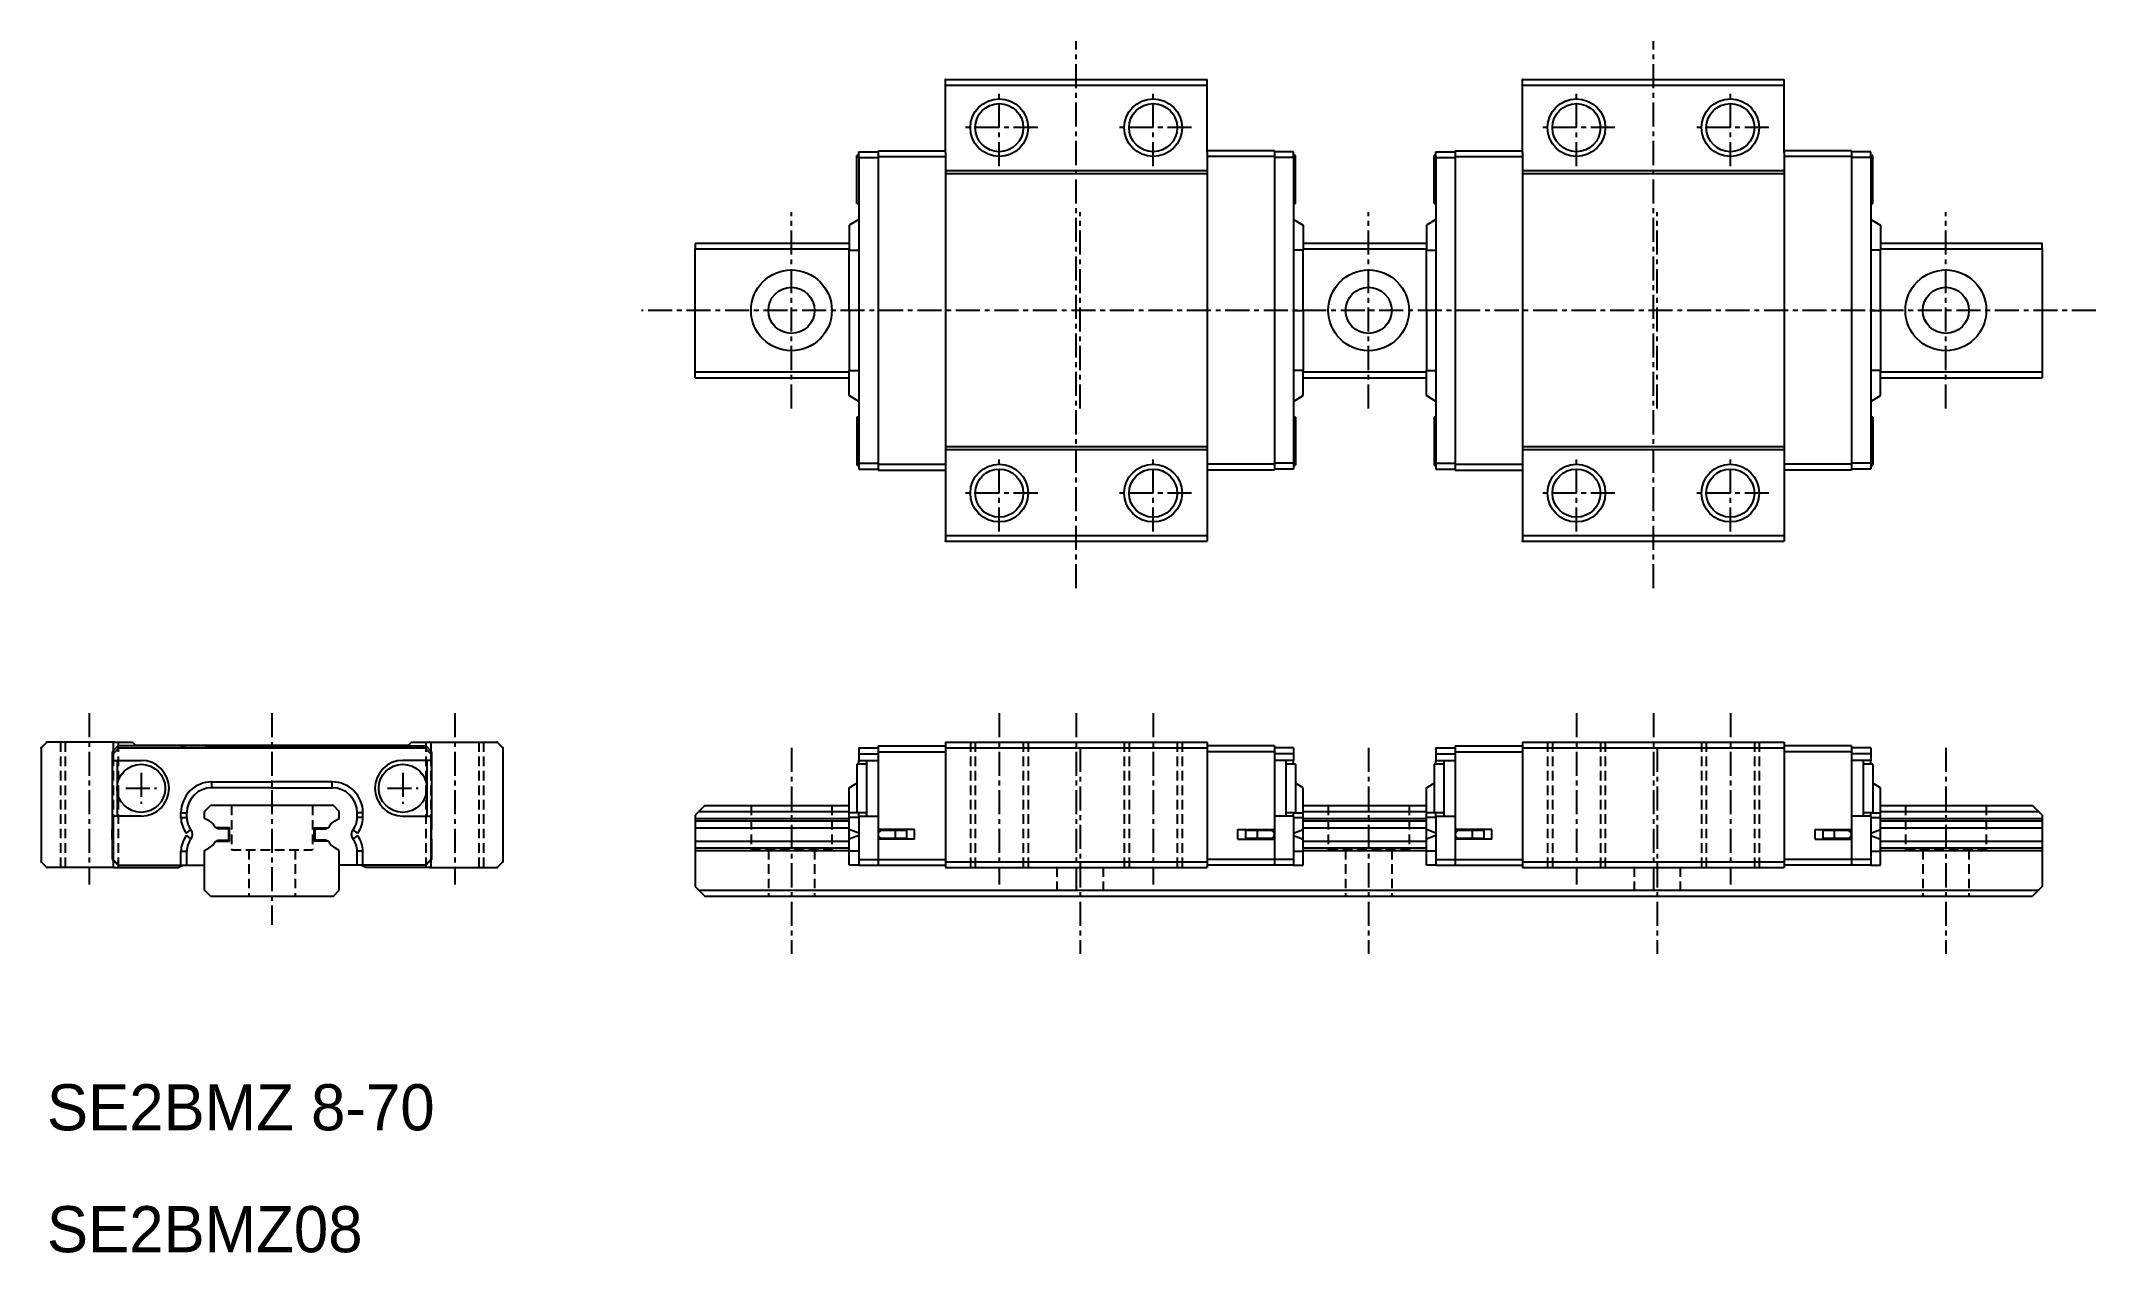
# Model space of a CAD drawing. Extents: x 10 to 116, y 10 to 73.
import ezdxf

# ---------------------------------------------------------------- set-up
doc = ezdxf.new("R2010")
doc.units = 0
doc.linetypes.add('CENTER', pattern=[2, 1.25, -0.25, 0.25, -0.25])
doc.linetypes.add('DASHED', pattern=[0.75, 0.5, -0.25])
doc.layers.get('0').update_dxf_attribs({"linetype": 'CONTINUOUS'})
doc.layers.add('CENTER', color=1, linetype='CENTER')

msp = doc.modelspace()

# ---------------------------------------------------------------- linework, layer by layer
at = {"color": 7, "linetype": 'CONTINUOUS'}
for p, q in [((56.7, 70.965), (70.3, 70.965)), ((56.7, 67.165), (56.7, 70.965)), ((56.7, 70.665), (70.3, 70.665)), ((70.3, 67.165), (70.3, 70.965)), ((86.7, 70.965), (100.3, 70.965)), ((86.7, 67.165), (86.7, 70.965)), ((86.7, 70.665), (100.3, 70.665)), ((100.3, 67.165), (100.3, 70.965)), ((56.7, 67.165), (56.7, 67.465)), ((70.3, 67.165), (70.3, 67.465)), ((86.7, 67.165), (86.7, 67.465)), ((100.3, 67.165), (100.3, 67.465)), ((52.2, 67.015), (52.1, 67.015)), ((52.1, 64.515), (52.1, 67.015)), ((52.2, 67.215), (53.2, 67.215)), ((52.2, 66.915), (52.2, 67.215)), ((52.2, 66.915), (52.2, 51.015)), ((52.2, 66.915), (53.2, 66.915)), ((53.2, 67.265), (56.7, 67.265)), ((53.2, 67.265), (53.2, 50.665)), ((53.2, 66.965), (56.7, 66.965)), ((56.7, 67.165), (56.7, 50.765)), ((56.7, 67.165), (56.7, 50.765)), ((73.8, 67.265), (70.3, 67.265)), ((73.8, 67.265), (70.3, 67.265)), ((70.3, 67.165), (70.3, 50.765)), ((70.3, 67.165), (70.3, 50.765)), ((73.8, 66.965), (70.3, 66.965)), ((73.8, 66.965), (70.3, 66.965)), ((73.8, 67.265), (73.8, 50.715)), ((74.8, 67.215), (73.8, 67.215)), ((74.8, 66.915), (73.8, 66.915)), ((74.8, 66.915), (74.8, 67.215)), ((74.9, 67.015), (74.8, 67.015)), ((74.9, 67.015), (74.8, 67.015)), ((74.8, 66.915), (74.8, 51.015)), ((74.9, 64.515), (74.9, 67.015)), ((74.9, 64.515), (74.9, 67.015)), ((82.1, 64.515), (82.1, 67.015)), ((82.2, 67.015), (82.1, 67.015)), ((82.2, 67.215), (83.2, 67.215)), ((82.2, 66.915), (82.2, 67.215)), ((82.2, 66.915), (82.2, 51.015)), ((82.2, 66.915), (83.2, 66.915)), ((83.2, 67.265), (86.7, 67.265)), ((83.2, 67.265), (83.2, 50.665)), ((83.2, 66.965), (86.7, 66.965)), ((86.7, 67.165), (86.7, 50.765)), ((86.7, 67.165), (86.7, 50.765)), ((103.8, 67.265), (100.3, 67.265)), ((103.8, 67.265), (100.3, 67.265)), ((100.3, 67.165), (100.3, 50.765)), ((100.3, 67.165), (100.3, 50.765)), ((103.8, 66.965), (100.3, 66.965)), ((103.8, 66.965), (100.3, 66.965)), ((103.8, 67.265), (103.8, 50.665)), ((104.8, 67.215), (103.8, 67.215)), ((104.8, 66.915), (103.8, 66.915)), ((104.8, 66.915), (104.8, 67.215)), ((104.9, 67.015), (104.8, 67.015)), ((104.9, 67.015), (104.8, 67.015)), ((104.8, 66.915), (104.8, 51.015)), ((104.9, 64.515), (104.9, 67.015)), ((104.9, 64.515), (104.9, 67.015)), ((70.3, 66.215), (56.7, 66.215)), ((70.3, 66.065), (56.7, 66.065)), ((100.3, 66.215), (86.7, 66.215)), ((100.3, 66.065), (86.7, 66.065)), ((52.1, 64.515), (52.2, 64.515)), ((74.8, 64.515), (74.9, 64.515)), ((74.8, 64.515), (74.9, 64.515)), ((82.1, 64.515), (82.2, 64.515)), ((104.8, 64.515), (104.9, 64.515)), ((104.8, 64.515), (104.9, 64.515)), ((52.2, 63.695), (51.7, 63.395)), ((51.7, 63.395), (51.7, 62.095)), ((74.8, 63.695), (75.3, 63.395)), ((75.3, 63.395), (75.3, 62.095)), ((82.2, 63.695), (81.7, 63.395)), ((81.7, 63.395), (81.7, 62.095)), ((104.8, 63.695), (105.3, 63.395)), ((105.3, 63.395), (105.3, 62.095)), ((43.7, 62.465), (51.7, 62.465)), ((43.7, 62.465), (43.7, 62.165)), ((43.7, 55.765), (43.7, 62.165)), ((43.7, 62.165), (51.7, 62.165)), ((51.7, 58.965), (51.7, 62.095)), ((51.7, 62.095), (52.2, 62.095)), ((75.3, 62.095), (74.8, 62.095)), ((75.3, 62.465), (81.7, 62.465)), ((75.3, 62.165), (81.7, 62.165)), ((75.3, 58.965), (75.3, 62.095)), ((81.7, 58.965), (81.7, 62.095)), ((81.7, 62.095), (82.2, 62.095)), ((105.3, 62.095), (104.8, 62.095)), ((105.3, 62.465), (113.7, 62.465)), ((105.3, 62.165), (113.7, 62.165)), ((105.3, 58.965), (105.3, 62.095)), ((113.7, 62.165), (113.7, 62.465)), ((113.7, 62.165), (113.7, 55.765)), ((51.7, 58.965), (51.7, 55.835)), ((52.2, 58.965), (51.7, 58.965)), ((74.8, 58.965), (75.3, 58.965)), ((75.3, 58.965), (75.3, 55.835)), ((81.7, 58.965), (81.7, 55.835)), ((82.2, 58.965), (81.7, 58.965)), ((104.8, 58.965), (105.3, 58.965)), ((105.3, 58.965), (105.3, 55.835)), ((43.7, 55.765), (51.7, 55.765)), ((43.7, 55.465), (43.7, 55.765)), ((51.7, 54.535), (51.7, 55.835)), ((51.7, 55.835), (52.2, 55.835)), ((75.3, 55.835), (74.8, 55.835)), ((75.3, 54.535), (75.3, 55.835)), ((75.3, 55.765), (81.7, 55.765)), ((81.7, 55.835), (82.2, 55.835)), ((81.7, 54.535), (81.7, 55.835)), ((105.3, 55.835), (104.8, 55.835)), ((105.3, 54.535), (105.3, 55.835)), ((105.3, 55.765), (113.7, 55.765)), ((113.7, 55.765), (113.7, 55.465)), ((43.7, 55.465), (51.7, 55.465)), ((52.2, 54.235), (51.7, 54.535)), ((74.8, 54.235), (75.3, 54.535)), ((75.3, 55.465), (81.7, 55.465)), ((82.2, 54.235), (81.7, 54.535)), ((104.8, 54.235), (105.3, 54.535)), ((105.3, 55.465), (113.7, 55.465)), ((52.1, 53.415), (52.1, 50.915)), ((52.2, 53.415), (52.1, 53.415)), ((74.9, 53.415), (74.8, 53.415)), ((74.9, 53.415), (74.9, 50.915)), ((82.2, 53.415), (82.1, 53.415)), ((82.1, 53.415), (82.1, 50.915)), ((104.9, 53.415), (104.8, 53.415)), ((104.9, 53.415), (104.9, 50.915)), ((70.3, 51.865), (56.7, 51.865)), ((70.3, 51.715), (56.7, 51.715)), ((100.3, 51.865), (86.7, 51.865)), ((100.3, 51.715), (86.7, 51.715)), ((52.1, 50.915), (52.2, 50.915)), ((52.2, 51.015), (53.2, 51.015)), ((52.2, 51.015), (52.2, 50.715)), ((52.2, 50.715), (53.2, 50.715)), ((53.2, 50.965), (56.7, 50.965)), ((53.2, 50.665), (56.7, 50.665)), ((56.7, 50.765), (56.7, 46.965)), ((56.7, 50.765), (56.7, 50.465)), ((73.8, 50.965), (70.3, 50.965)), ((73.8, 50.965), (70.3, 50.965)), ((70.3, 50.765), (70.3, 46.965)), ((70.3, 50.765), (70.3, 50.465)), ((73.8, 50.665), (70.3, 50.665)), ((73.8, 50.665), (70.3, 50.665)), ((74.8, 51.015), (73.8, 51.015)), ((74.8, 50.715), (73.8, 50.715)), ((74.8, 51.015), (74.8, 50.715)), ((74.8, 50.915), (74.9, 50.915)), ((82.1, 50.915), (82.2, 50.915)), ((82.2, 51.015), (83.2, 51.015)), ((82.2, 51.015), (82.2, 50.715)), ((82.2, 50.715), (83.2, 50.715)), ((83.2, 50.965), (86.7, 50.965)), ((83.2, 50.665), (86.7, 50.665)), ((86.7, 50.765), (86.7, 46.965)), ((86.7, 50.765), (86.7, 50.465)), ((103.8, 50.965), (100.3, 50.965)), ((103.8, 50.965), (100.3, 50.965)), ((100.3, 50.765), (100.3, 46.965)), ((100.3, 50.765), (100.3, 50.465)), ((103.8, 50.665), (100.3, 50.665)), ((103.8, 50.665), (100.3, 50.665)), ((104.8, 51.015), (103.8, 51.015)), ((104.8, 50.715), (103.8, 50.715)), ((104.8, 51.015), (104.8, 50.715)), ((104.8, 50.915), (104.9, 50.915)), ((56.7, 47.265), (70.3, 47.265)), ((86.7, 47.265), (100.3, 47.265)), ((56.7, 46.965), (70.3, 46.965)), ((86.7, 46.965), (100.3, 46.965)), ((9.7, 36.22), (10, 36.52)), ((13.5, 36.52), (10, 36.52)), ((13.7, 36.32), (13.4, 36.02)), ((13.5, 36.52), (14.45, 36.52)), ((17.180385, 36.32), (13.7, 36.32)), ((14.45, 36.52), (14.6, 36.37)), ((14.6, 36.37), (28.8, 36.37)), ((18.219615, 36.32), (17.180385, 36.32)), ((18.219615, 36.32), (25.180385, 36.32)), ((25.180385, 36.32), (26.219615, 36.32)), ((26.219615, 36.32), (29.7, 36.32)), ((28.95, 36.52), (28.8, 36.37)), ((28.95, 36.52), (29.9, 36.52)), ((29.7, 36.32), (30, 36.02)), ((29.9, 36.52), (33.4, 36.52)), ((33.7, 36.22), (33.4, 36.52)), ((53.2, 36.32), (56.7, 36.32)), ((53.2, 36.32), (53.2, 36.02)), ((56.7, 36.52), (70.3, 36.52)), ((56.7, 36.52), (56.7, 36.22)), ((70.3, 36.52), (70.3, 36.22)), ((73.8, 36.32), (70.3, 36.32)), ((73.8, 36.32), (70.3, 36.32)), ((73.8, 36.32), (73.8, 36.02)), ((73.8, 36.32), (73.8, 36.02)), ((83.2, 36.32), (86.7, 36.32)), ((83.2, 36.32), (83.2, 36.02)), ((86.7, 36.52), (100.3, 36.52)), ((86.7, 36.52), (86.7, 36.22)), ((100.3, 36.52), (100.3, 36.22)), ((103.8, 36.32), (100.3, 36.32)), ((103.8, 36.32), (100.3, 36.32)), ((103.8, 36.32), (103.8, 36.02)), ((103.8, 36.32), (103.8, 36.02)), ((9.7, 36.22), (9.7, 30.3)), ((13.4, 36.02), (13.4, 31.97)), ((13.75, 36.22), (13.45, 35.92)), ((13.45, 35.92), (13.45, 35.57)), ((13.45, 35.57), (14.9, 35.57)), ((13.65, 35.57), (13.65, 34.12)), ((13.75, 36.22), (29.65, 36.22)), ((29.95, 35.57), (28.5, 35.57)), ((29.65, 36.22), (29.95, 35.92)), ((29.75, 35.57), (29.75, 34.12)), ((29.95, 35.92), (29.95, 35.57)), ((30, 36.02), (30, 31.97)), ((33.7, 36.22), (33.7, 30.3)), ((52.6, 35.37), (52.1, 35.37)), ((52.1, 35.37), (52.1, 32.87)), ((52.2, 36.22), (53.2, 36.22)), ((52.2, 36.22), (52.2, 35.92)), ((52.2, 35.92), (52.2, 35.57)), ((52.2, 35.92), (53.2, 35.92)), ((52.2, 35.57), (53.2, 35.57)), ((52.2, 35.37), (52.2, 35.57)), ((52.6, 35.57), (52.6, 34.12)), ((53.2, 36.02), (56.7, 36.02)), ((53.2, 36.02), (53.2, 31.97)), ((56.7, 36.22), (70.3, 36.22)), ((56.7, 36.22), (56.7, 30.3)), ((70.3, 36.22), (70.3, 30.3)), ((73.8, 36.02), (70.3, 36.02)), ((73.8, 36.02), (70.3, 36.02)), ((74.8, 36.22), (73.8, 36.22)), ((73.8, 36.02), (73.8, 31.97)), ((73.8, 36.02), (73.8, 31.97)), ((74.8, 35.92), (73.8, 35.92)), ((74.8, 35.57), (73.8, 35.57)), ((74.4, 35.57), (74.4, 34.12)), ((74.9, 35.37), (74.4, 35.37)), ((74.8, 36.22), (74.8, 35.92)), ((74.8, 35.92), (74.8, 35.57)), ((74.8, 35.37), (74.8, 35.57)), ((74.9, 35.37), (74.9, 32.87)), ((82.1, 35.37), (82.1, 32.87)), ((82.6, 35.37), (82.1, 35.37)), ((82.2, 36.22), (83.2, 36.22)), ((82.2, 36.22), (82.2, 35.92)), ((82.2, 35.92), (83.2, 35.92)), ((82.2, 35.92), (82.2, 35.57)), ((82.2, 35.57), (83.2, 35.57)), ((82.2, 35.37), (82.2, 35.57)), ((82.6, 35.57), (82.6, 34.12)), ((83.2, 36.02), (86.7, 36.02)), ((83.2, 36.02), (83.2, 31.97)), ((86.7, 36.22), (100.3, 36.22)), ((86.7, 36.22), (86.7, 30.3)), ((100.3, 36.22), (100.3, 30.3)), ((103.8, 36.02), (100.3, 36.02)), ((103.8, 36.02), (100.3, 36.02)), ((104.8, 36.22), (103.8, 36.22)), ((103.8, 36.02), (103.8, 31.97)), ((103.8, 36.02), (103.8, 31.97)), ((104.8, 35.92), (103.8, 35.92)), ((104.8, 35.57), (103.8, 35.57)), ((104.4, 35.57), (104.4, 34.12)), ((104.9, 35.37), (104.4, 35.37)), ((104.8, 36.22), (104.8, 35.92)), ((104.8, 35.92), (104.8, 35.57)), ((104.8, 35.37), (104.8, 35.57)), ((104.9, 35.37), (104.9, 32.87)), ((18.57, 34.45), (21.7, 34.45)), ((18.57, 34.15), (18.57, 34.45)), ((24.83, 34.45), (21.7, 34.45)), ((21.7, 34.45), (21.7, 34.15)), ((24.83, 34.15), (24.83, 34.45)), ((51.7, 34.15), (52.1, 34.39)), ((75.3, 34.15), (74.9, 34.39)), ((81.7, 34.15), (82.1, 34.39)), ((105.3, 34.15), (104.9, 34.39)), ((13.65, 34.12), (13.65, 32.67)), ((18.2, 32.92), (18.5, 33.22)), ((24.9, 33.22), (18.5, 33.22)), ((21.7, 34.15), (18.57, 34.15)), ((21.7, 34.15), (24.83, 34.15)), ((25.2, 32.92), (24.9, 33.22)), ((29.75, 34.12), (29.75, 32.67)), ((44.2, 33.22), (43.7, 32.72)), ((44.2, 33.22), (51.7, 33.22)), ((51.7, 32.85), (51.7, 34.15)), ((52.6, 34.12), (52.6, 32.67)), ((74.4, 34.12), (74.4, 32.67)), ((75.3, 32.85), (75.3, 34.15)), ((75.3, 33.22), (81.7, 33.22)), ((81.7, 32.85), (81.7, 34.15)), ((82.6, 34.12), (82.6, 32.67)), ((104.4, 34.12), (104.4, 32.67)), ((105.3, 32.85), (105.3, 34.15)), ((105.3, 33.22), (113.2, 33.22)), ((113.2, 33.22), (113.7, 32.72)), ((13.45, 32.67), (13.45, 30.42)), ((14.9, 32.67), (13.45, 32.67)), ((16.97, 32.594266), (16.97, 32.85)), ((16.97, 32.85), (17.27, 32.85)), ((16.97, 32.594266), (17.27, 32.594266)), ((17.27, 32.594266), (17.27, 32.85)), ((18.2, 32.553851), (18.2, 32.92)), ((18.4305, 32.420772), (18.2, 32.553851)), ((19.5, 32.07), (18.767581, 32.07)), ((19.5, 31.37), (19.5, 32.07)), ((23.9, 31.37), (23.9, 32.07)), ((23.9, 32.07), (24.632419, 32.07)), ((24.9695, 32.420772), (25.2, 32.553851)), ((25.2, 32.553851), (25.2, 32.92)), ((26.43, 32.85), (26.13, 32.85)), ((26.13, 32.594266), (26.13, 32.85)), ((26.43, 32.594266), (26.13, 32.594266)), ((26.43, 32.594266), (26.43, 32.85)), ((28.5, 32.67), (29.95, 32.67)), ((29.95, 32.67), (29.95, 30.42)), ((43.7, 32.72), (43.7, 29.02)), ((43.7, 32.553851), (51.7, 32.553851)), ((43.7, 32.420772), (51.7, 32.420772)), ((43.7, 32.07), (51.7, 32.07)), ((43.9, 32.92), (51.7, 32.92)), ((51.7, 32.594266), (51.7, 32.85)), ((52.1, 32.85), (51.7, 32.85)), ((52.2, 32.594266), (51.7, 32.594266)), ((51.7, 31.96979), (51.7, 32.594266)), ((52.1, 32.87), (52.6, 32.87)), ((52.2, 32.85), (52.1, 32.85)), ((52.2, 32.67), (52.2, 32.87)), ((52.2, 32.67), (52.2, 30.42)), ((52.2, 32.67), (53.2, 32.67)), ((74.8, 32.67), (73.8, 32.67)), ((74.4, 32.87), (74.9, 32.87)), ((74.8, 32.67), (74.8, 32.87)), ((74.8, 32.85), (75.3, 32.85)), ((74.8, 32.67), (74.8, 30.42)), ((74.8, 32.594266), (75.3, 32.594266)), ((75.3, 32.92), (81.7, 32.92)), ((75.3, 32.594266), (75.3, 32.85)), ((75.3, 31.96979), (75.3, 32.594266)), ((75.3, 32.553851), (81.7, 32.553851)), ((75.3, 32.420772), (81.7, 32.420772)), ((75.3, 32.07), (81.7, 32.07)), ((82.1, 32.85), (81.7, 32.85)), ((81.7, 32.594266), (81.7, 32.85)), ((81.7, 31.96979), (81.7, 32.594266)), ((82.2, 32.594266), (81.7, 32.594266)), ((82.1, 32.87), (82.6, 32.87)), ((82.2, 32.85), (82.1, 32.85)), ((82.2, 32.67), (82.2, 32.87)), ((82.2, 32.67), (83.2, 32.67)), ((82.2, 32.67), (82.2, 30.42)), ((104.8, 32.67), (103.8, 32.67)), ((104.4, 32.87), (104.9, 32.87)), ((104.8, 32.67), (104.8, 32.87)), ((104.8, 32.85), (105.3, 32.85)), ((104.8, 32.67), (104.8, 30.42)), ((104.8, 32.594266), (105.3, 32.594266)), ((105.3, 32.92), (113.5, 32.92)), ((105.3, 32.594266), (105.3, 32.85)), ((105.3, 31.96979), (105.3, 32.594266)), ((105.3, 32.553851), (113.7, 32.553851)), ((105.3, 32.420772), (113.7, 32.420772)), ((105.3, 32.07), (113.7, 32.07)), ((113.7, 32.72), (113.7, 29.02)), ((13.4, 31.47), (13.4, 31.97)), ((13.4, 31.97), (13.45, 31.97)), ((13.4, 31.47), (13.4, 30.42)), ((13.4, 31.47), (13.45, 31.47)), ((17.254642, 31.782448), (17.488956, 31.96979)), ((17.254642, 31.657552), (17.488956, 31.47021)), ((18.2, 30.886149), (18.4305, 31.019228)), ((18.767581, 31.37), (19.5, 31.37)), ((19.45, 32.02), (18.867964, 32.02)), ((18.867964, 31.42), (19.45, 31.42)), ((19.45, 31.42), (19.45, 32.02)), ((24.632419, 31.37), (23.9, 31.37)), ((23.95, 31.42), (23.95, 32.02)), ((23.95, 32.02), (24.532036, 32.02)), ((24.532036, 31.42), (23.95, 31.42)), ((25.2, 30.886149), (24.9695, 31.019228)), ((26.145358, 31.782448), (25.911044, 31.96979)), ((26.145358, 31.657552), (25.911044, 31.47021)), ((30, 31.97), (29.95, 31.97)), ((30, 31.47), (29.95, 31.47)), ((30, 31.47), (30, 31.97)), ((30, 31.47), (30, 30.42)), ((43.7, 31.37), (51.7, 31.37)), ((43.7, 31.019228), (51.7, 31.019228)), ((51.7, 31.47021), (51.7, 31.96979)), ((52.2, 31.782448), (51.7, 31.96979)), ((52.2, 31.657552), (51.7, 31.47021)), ((51.7, 30.845734), (51.7, 31.47021)), ((53.2, 31.97), (53.2, 31.47)), ((55.1, 31.97), (53.2, 31.97)), ((53.2, 31.47), (53.2, 30.42)), ((55.1, 31.47), (53.2, 31.47)), ((54.1, 31.92), (53.4, 31.92)), ((54.1, 31.92), (53.4, 31.92)), ((53.4, 31.52), (54.1, 31.52)), ((53.4, 31.52), (54.1, 31.52)), ((53.7, 31.92), (53.7, 31.97)), ((53.7, 31.47), (53.7, 31.52)), ((54.02899, 31.92), (54.02899, 31.97)), ((54.02899, 31.47), (54.02899, 31.52)), ((54.7, 31.92), (54.1, 31.92)), ((54.7, 31.92), (54.1, 31.92)), ((54.1, 31.52), (54.1, 31.92)), ((54.1, 31.52), (54.1, 31.92)), ((54.1, 31.52), (54.7, 31.52)), ((54.1, 31.52), (54.7, 31.52)), ((54.7, 31.52), (54.7, 31.92)), ((54.7, 31.52), (54.7, 31.92)), ((55.1, 31.47), (55.1, 31.97)), ((71.9, 31.47), (71.9, 31.97)), ((71.9, 31.47), (71.9, 31.97)), ((71.9, 31.97), (73.8, 31.97)), ((71.9, 31.97), (73.8, 31.97)), ((71.9, 31.47), (73.8, 31.47)), ((71.9, 31.47), (73.8, 31.47)), ((72.9, 31.92), (72.3, 31.92)), ((72.3, 31.92), (72.3, 31.52)), ((72.3, 31.52), (72.9, 31.52)), ((73.6, 31.92), (72.9, 31.92)), ((72.9, 31.92), (72.9, 31.52)), ((72.9, 31.52), (73.6, 31.52)), ((72.97101, 31.92), (72.97101, 31.97)), ((72.97101, 31.92), (72.97101, 31.97)), ((72.97101, 31.47), (72.97101, 31.52)), ((72.97101, 31.47), (72.97101, 31.52)), ((73.3, 31.92), (73.3, 31.97)), ((73.3, 31.92), (73.3, 31.97)), ((73.3, 31.47), (73.3, 31.52)), ((73.3, 31.47), (73.3, 31.52)), ((73.8, 31.97), (73.8, 31.47)), ((73.8, 31.47), (73.8, 30.42)), ((73.8, 31.47), (73.8, 30.42)), ((74.8, 31.782448), (75.3, 31.96979)), ((74.8, 31.657552), (75.3, 31.47021)), ((75.3, 31.47021), (75.3, 31.96979)), ((75.3, 30.845734), (75.3, 31.47021)), ((75.3, 31.37), (81.7, 31.37)), ((75.3, 31.019228), (81.7, 31.019228)), ((82.2, 31.782448), (81.7, 31.96979)), ((81.7, 31.47021), (81.7, 31.96979)), ((82.2, 31.657552), (81.7, 31.47021)), ((81.7, 30.845734), (81.7, 31.47021)), ((85.1, 31.97), (83.2, 31.97)), ((83.2, 31.97), (83.2, 31.47)), ((85.1, 31.47), (83.2, 31.47)), ((83.2, 31.47), (83.2, 30.42)), ((84.1, 31.92), (83.4, 31.92)), ((84.1, 31.92), (83.4, 31.92)), ((83.4, 31.52), (84.1, 31.52)), ((83.4, 31.52), (84.1, 31.52)), ((83.7, 31.92), (83.7, 31.97)), ((83.7, 31.47), (83.7, 31.52)), ((84.02899, 31.92), (84.02899, 31.97)), ((84.02899, 31.47), (84.02899, 31.52)), ((84.1, 31.52), (84.1, 31.92)), ((84.1, 31.52), (84.1, 31.92)), ((84.7, 31.92), (84.1, 31.92)), ((84.7, 31.92), (84.1, 31.92)), ((84.1, 31.52), (84.7, 31.52)), ((84.1, 31.52), (84.7, 31.52)), ((84.7, 31.52), (84.7, 31.92)), ((84.7, 31.52), (84.7, 31.92)), ((85.1, 31.47), (85.1, 31.97)), ((101.9, 31.97), (103.8, 31.97)), ((101.9, 31.97), (103.8, 31.97)), ((101.9, 31.47), (101.9, 31.97)), ((101.9, 31.47), (101.9, 31.97)), ((101.9, 31.47), (103.8, 31.47)), ((101.9, 31.47), (103.8, 31.47)), ((102.3, 31.92), (102.3, 31.52)), ((102.9, 31.92), (102.3, 31.92)), ((102.3, 31.52), (102.9, 31.52)), ((103.6, 31.92), (102.9, 31.92)), ((102.9, 31.92), (102.9, 31.52)), ((102.9, 31.52), (103.6, 31.52)), ((102.97101, 31.92), (102.97101, 31.97)), ((102.97101, 31.92), (102.97101, 31.97)), ((102.97101, 31.47), (102.97101, 31.52)), ((102.97101, 31.47), (102.97101, 31.52)), ((103.3, 31.92), (103.3, 31.97)), ((103.3, 31.92), (103.3, 31.97)), ((103.3, 31.47), (103.3, 31.52)), ((103.3, 31.47), (103.3, 31.52)), ((103.8, 31.97), (103.8, 31.47)), ((103.8, 31.47), (103.8, 30.42)), ((103.8, 31.47), (103.8, 30.42)), ((104.8, 31.782448), (105.3, 31.96979)), ((104.8, 31.657552), (105.3, 31.47021)), ((105.3, 31.47021), (105.3, 31.96979)), ((105.3, 30.845734), (105.3, 31.47021)), ((105.3, 31.37), (113.7, 31.37)), ((105.3, 31.019228), (113.7, 31.019228)), ((10, 30), (9.7, 30.3)), ((13.5, 30), (10, 30)), ((13.4, 30.42), (13.7, 30.12)), ((13.45, 30.42), (13.75, 30.12)), ((13.5, 30), (16.827747, 30)), ((13.7, 30.12), (13.75, 30.12)), ((13.75, 30.12), (16.97, 30.12)), ((16.827747, 30), (17.085087, 30.12)), ((16.97, 30.845734), (17.27, 30.845734)), ((16.97, 30.12), (16.97, 30.845734)), ((16.97, 30.12), (17.27, 30.12)), ((17.27, 30.12), (17.27, 30.845734)), ((17.27, 30.12), (18.2, 30.12)), ((18.2, 28.82), (18.2, 30.886149)), ((25.2, 28.82), (25.2, 30.886149)), ((26.13, 30.12), (25.2, 30.12)), ((26.43, 30.845734), (26.13, 30.845734)), ((26.13, 30.12), (26.13, 30.845734)), ((26.43, 30.12), (26.13, 30.12)), ((26.572253, 30), (26.314913, 30.12)), ((26.43, 30.12), (26.43, 30.845734)), ((29.65, 30.12), (26.43, 30.12)), ((29.9, 30), (26.572253, 30)), ((29.95, 30.42), (29.65, 30.12)), ((29.7, 30.12), (29.65, 30.12)), ((30, 30.42), (29.7, 30.12)), ((29.9, 30), (33.4, 30)), ((33.4, 30), (33.7, 30.3)), ((43.7, 30.886149), (51.7, 30.886149)), ((51.7, 30.12), (51.7, 30.845734)), ((52.2, 30.845734), (51.7, 30.845734)), ((52.2, 30.12), (51.7, 30.12)), ((52.2, 30.42), (53.2, 30.42)), ((52.2, 30.42), (52.2, 30.12)), ((52.2, 30.12), (53.2, 30.12)), ((53.2, 30.42), (56.7, 30.42)), ((53.2, 30.42), (53.2, 30.12)), ((53.2, 30.12), (56.7, 30.12)), ((56.7, 30.3), (70.3, 30.3)), ((56.7, 30.3), (56.7, 30)), ((56.7, 30), (70.3, 30)), ((73.8, 30.42), (70.3, 30.42)), ((73.8, 30.42), (70.3, 30.42)), ((70.3, 30.3), (70.3, 30)), ((73.8, 30.12), (70.3, 30.12)), ((73.8, 30.12), (70.3, 30.12)), ((73.8, 30.42), (73.8, 30.12)), ((73.8, 30.42), (73.8, 30.12)), ((74.8, 30.42), (73.8, 30.42)), ((74.8, 30.12), (73.8, 30.12)), ((74.8, 30.845734), (75.3, 30.845734)), ((74.8, 30.42), (74.8, 30.12)), ((74.8, 30.12), (75.3, 30.12)), ((75.3, 30.886149), (81.7, 30.886149)), ((75.3, 30.12), (75.3, 30.845734)), ((82.2, 30.845734), (81.7, 30.845734)), ((81.7, 30.12), (81.7, 30.845734)), ((82.2, 30.12), (81.7, 30.12)), ((82.2, 30.42), (83.2, 30.42)), ((82.2, 30.42), (82.2, 30.12)), ((82.2, 30.12), (83.2, 30.12)), ((83.2, 30.42), (86.7, 30.42)), ((83.2, 30.42), (83.2, 30.12)), ((83.2, 30.12), (86.7, 30.12)), ((86.7, 30.3), (100.3, 30.3)), ((86.7, 30.3), (86.7, 30)), ((86.7, 30), (100.3, 30)), ((103.8, 30.42), (100.3, 30.42)), ((103.8, 30.42), (100.3, 30.42)), ((100.3, 30.3), (100.3, 30)), ((103.8, 30.12), (100.3, 30.12)), ((103.8, 30.12), (100.3, 30.12)), ((104.8, 30.42), (103.8, 30.42)), ((103.8, 30.42), (103.8, 30.12)), ((103.8, 30.42), (103.8, 30.12)), ((104.8, 30.12), (103.8, 30.12)), ((104.8, 30.845734), (105.3, 30.845734)), ((104.8, 30.42), (104.8, 30.12)), ((104.8, 30.12), (105.3, 30.12)), ((105.3, 30.886149), (113.7, 30.886149)), ((105.3, 30.12), (105.3, 30.845734)), ((43.7, 29.02), (44.2, 28.52)), ((113.7, 29.02), (113.2, 28.52)), ((18.5, 28.52), (18.2, 28.82)), ((18.5, 28.52), (24.9, 28.52)), ((24.9, 28.52), (25.2, 28.82)), ((43.9, 28.82), (113.5, 28.82)), ((44.2, 28.52), (113.2, 28.52))]:
    msp.add_line(p, q, dxfattribs=at)
at = {"color": 3, "linetype": 'DASHED'}
for p, q in [((10.7, 36.52), (10.7, 30.02)), ((10.95, 36.52), (10.95, 30.02)), ((13.45, 36.52), (13.45, 30.02)), ((13.7, 36.52), (13.7, 30.02)), ((29.7, 36.52), (29.7, 30.02)), ((29.95, 36.52), (29.95, 30.02)), ((32.45, 36.52), (32.45, 30.02)), ((32.7, 36.52), (32.7, 30.02)), ((58, 36.52), (58, 30.02)), ((58.25, 36.52), (58.25, 30.02)), ((60.75, 36.52), (60.75, 30.02)), ((61, 36.52), (61, 30.02)), ((66, 36.52), (66, 30.02)), ((66.25, 36.52), (66.25, 30.02)), ((68.75, 36.52), (68.75, 30.02)), ((69, 36.52), (69, 30.02)), ((88, 36.52), (88, 30.02)), ((88.25, 36.52), (88.25, 30.02)), ((90.75, 36.52), (90.75, 30.02)), ((91, 36.52), (91, 30.02)), ((96, 36.52), (96, 30.02)), ((96.25, 36.52), (96.25, 30.02)), ((98.75, 36.52), (98.75, 30.02)), ((99, 36.52), (99, 30.02)), ((19.6, 33.22), (19.6, 30.92)), ((23.8, 33.22), (23.8, 30.92)), ((46.6, 33.22), (46.6, 30.92)), ((50.8, 33.22), (50.8, 30.92)), ((76.6, 33.22), (76.6, 30.92)), ((80.8, 33.22), (80.8, 30.92)), ((106.6, 33.22), (106.6, 30.92)), ((110.8, 33.22), (110.8, 30.92)), ((19.6, 30.92), (23.8, 30.92)), ((20.5, 30.92), (20.5, 28.52)), ((22.9, 30.92), (22.9, 28.52)), ((46.6, 30.92), (50.8, 30.92)), ((47.5, 30.92), (47.5, 28.52)), ((49.9, 30.92), (49.9, 28.52)), ((62.5, 30.02), (62.5, 28.52)), ((64.9, 30.02), (64.9, 28.52)), ((76.6, 30.92), (80.8, 30.92)), ((77.5, 30.92), (77.5, 28.52)), ((79.9, 30.92), (79.9, 28.52)), ((92.5, 30.02), (92.5, 28.52)), ((94.9, 30.02), (94.9, 28.52)), ((106.6, 30.92), (110.8, 30.92)), ((107.5, 30.92), (107.5, 28.52)), ((109.9, 30.92), (109.9, 28.52))]:
    msp.add_line(p, q, dxfattribs=at)
at = {"color": 3, "linetype": 'CONTINUOUS'}
for centre in [(59.5, 68.465), (67.5, 68.465), (89.5, 68.465), (97.5, 68.465), (59.5, 49.465), (67.5, 49.465), (89.5, 49.465), (97.5, 49.465)]:
    msp.add_circle(centre, 1.5, dxfattribs=at)
at = {"color": 7, "linetype": 'CONTINUOUS'}
for centre, radius in [((59.5, 68.465), 1.25), ((67.5, 68.465), 1.25), ((89.5, 68.465), 1.25), ((97.5, 68.465), 1.25), ((48.7, 58.965), 2.1), ((78.7, 58.965), 2.1), ((108.7, 58.965), 2.1), ((48.7, 58.965), 1.2), ((78.7, 58.965), 1.2), ((108.7, 58.965), 1.2), ((59.5, 49.465), 1.25), ((67.5, 49.465), 1.25), ((89.5, 49.465), 1.25), ((97.5, 49.465), 1.25), ((14.9, 34.12), 1.25), ((28.5, 34.12), 1.25)]:
    msp.add_circle(centre, radius, dxfattribs=at)
for centre, radius, start, end in [((17.7, 35.02), 1.4, 111.786789, 121.002719), ((17.7, 35.02), 1.4, 58.997281, 68.213211), ((25.7, 35.02), 1.4, 111.786789, 121.002719), ((25.7, 35.02), 1.4, 58.997281, 68.213211), ((14.9, 34.12), 1.45, 270, 90), ((28.5, 34.12), 1.45, 90, 270), ((18.570023, 32.849977), 1.600023, 90.000833, 179.999167), ((24.829977, 32.849977), 1.600023, 0.000833, 89.999167), ((18.57, 32.85), 1.3, 90, 180), ((24.83, 32.85), 1.3, 0, 90), ((18.26985, 32.594213), 1.29985, 179.997683, 218.646033), ((18.27, 32.594266), 1, 180, 218.643716), ((17.993, 31.663), 0.875, 27.719468, 60), ((17.993, 31.663), 0.945, 22.196276, 25.51122), ((25.407, 31.663), 0.945, 154.48878, 157.803724), ((25.407, 31.663), 0.875, 120, 152.280532), ((25.13, 32.594266), 1, 321.356284, 0), ((25.13015, 32.594213), 1.29985, 321.353967, 0.002317), ((18.26985, 30.845787), 1.29985, 141.353967, 180.002317), ((18.27, 30.845734), 1, 141.356284, 180), ((17.176538, 31.72), 0.4, 321.356284, 38.643716), ((17.993, 31.777), 0.875, 300, 332.280532), ((17.993, 31.777), 0.945, 334.48878, 337.803724), ((25.407, 31.777), 0.945, 202.196276, 205.51122), ((25.407, 31.777), 0.875, 207.719468, 240), ((26.223462, 31.72), 0.4, 141.356284, 218.643716), ((25.13, 30.845734), 1, 0, 38.643716), ((25.13015, 30.845787), 1.29985, 359.997683, 38.646033), ((53.4, 31.72), 0.2, 90, 180), ((53.4, 31.72), 0.2, 90, 180), ((53.4, 31.72), 0.2, 180, 270), ((53.4, 31.72), 0.2, 180, 270), ((73.6, 31.72), 0.2, 0, 90), ((73.6, 31.72), 0.2, 270, 0), ((83.4, 31.72), 0.2, 90, 180), ((83.4, 31.72), 0.2, 90, 180), ((83.4, 31.72), 0.2, 180, 270), ((83.4, 31.72), 0.2, 180, 270), ((103.6, 31.72), 0.2, 0, 90), ((103.6, 31.72), 0.2, 270, 0)]:
    msp.add_arc(centre, radius, start, end, dxfattribs=at)
for p in [(56.7, 70.965), (86.7, 70.965), (56.7, 46.965), (86.7, 46.965), (10, 36.52), (13.5, 36.52), (29.9, 36.52), (33.4, 36.52), (9.7, 36.22), (33.7, 36.22), (9.7, 30.3), (10, 30), (13.5, 30), (29.9, 30), (33.4, 30), (33.7, 30.3)]:
    msp.add_point(p, dxfattribs=at)
at = {"layer": 'CENTER', "color": 1, "linetype": 'CENTER'}
for p, q in [((63.5, 44.5212), (63.5, 72.965)), ((93.5, 44.5212), (93.5, 72.965)), ((59.5, 66.465), (59.5, 70.465)), ((67.5, 66.465), (67.5, 70.465)), ((89.5, 66.465), (89.5, 70.465)), ((97.5, 66.465), (97.5, 70.465)), ((61.5, 68.465), (57.5, 68.465)), ((69.5, 68.465), (65.5, 68.465)), ((91.5, 68.465), (87.5, 68.465)), ((99.5, 68.465), (95.5, 68.465)), ((48.7, 53.865), (48.7, 64.065)), ((63.7, 53.865), (63.7, 64.065)), ((78.7, 53.865), (78.7, 64.065)), ((93.7, 53.865), (93.7, 64.065)), ((108.7, 53.865), (108.7, 64.065)), ((116.5, 58.965), (40.9, 58.965)), ((59.5, 47.465), (59.5, 51.465)), ((67.5, 47.465), (67.5, 51.465)), ((89.5, 47.465), (89.5, 51.465)), ((97.5, 47.465), (97.5, 51.465)), ((61.5, 49.465), (57.5, 49.465)), ((69.5, 49.465), (65.5, 49.465)), ((91.5, 49.465), (87.5, 49.465)), ((99.5, 49.465), (95.5, 49.465)), ((12.2, 38.02), (12.2, 29.115855)), ((21.7, 38.02), (21.7, 27.02)), ((31.2, 38.02), (31.2, 29.115855)), ((59.5, 38.02), (59.5, 29.115855)), ((63.5, 38.02), (63.5, 28.52)), ((67.5, 38.02), (67.5, 29.115855)), ((89.5, 38.02), (89.5, 29.115855)), ((93.5, 38.02), (93.5, 28.52)), ((97.5, 38.02), (97.5, 29.115855)), ((48.7, 36.22), (48.7, 25.52)), ((63.7, 36.22), (63.7, 25.52)), ((78.7, 36.22), (78.7, 25.52)), ((93.7, 36.22), (93.7, 25.52)), ((108.7, 36.22), (108.7, 25.52)), ((14.9, 34.92), (14.9, 33.32)), ((28.5, 34.92), (28.5, 33.32)), ((14.1, 34.12), (15.7, 34.12)), ((27.7, 34.12), (29.3, 34.12))]:
    msp.add_line(p, q, dxfattribs=at)

# ---------------------------------------------------------------- texts
at = {"color": 7, "linetype": 'CONTINUOUS'}
for s, p in [('SE2BMZ 8-70', (10, 16.33743)), ('SE2BMZ08', (10, 10))]:
    msp.add_text(s, height=2.4, dxfattribs=at).set_placement(p)

doc.saveas('drawing.dxf')
